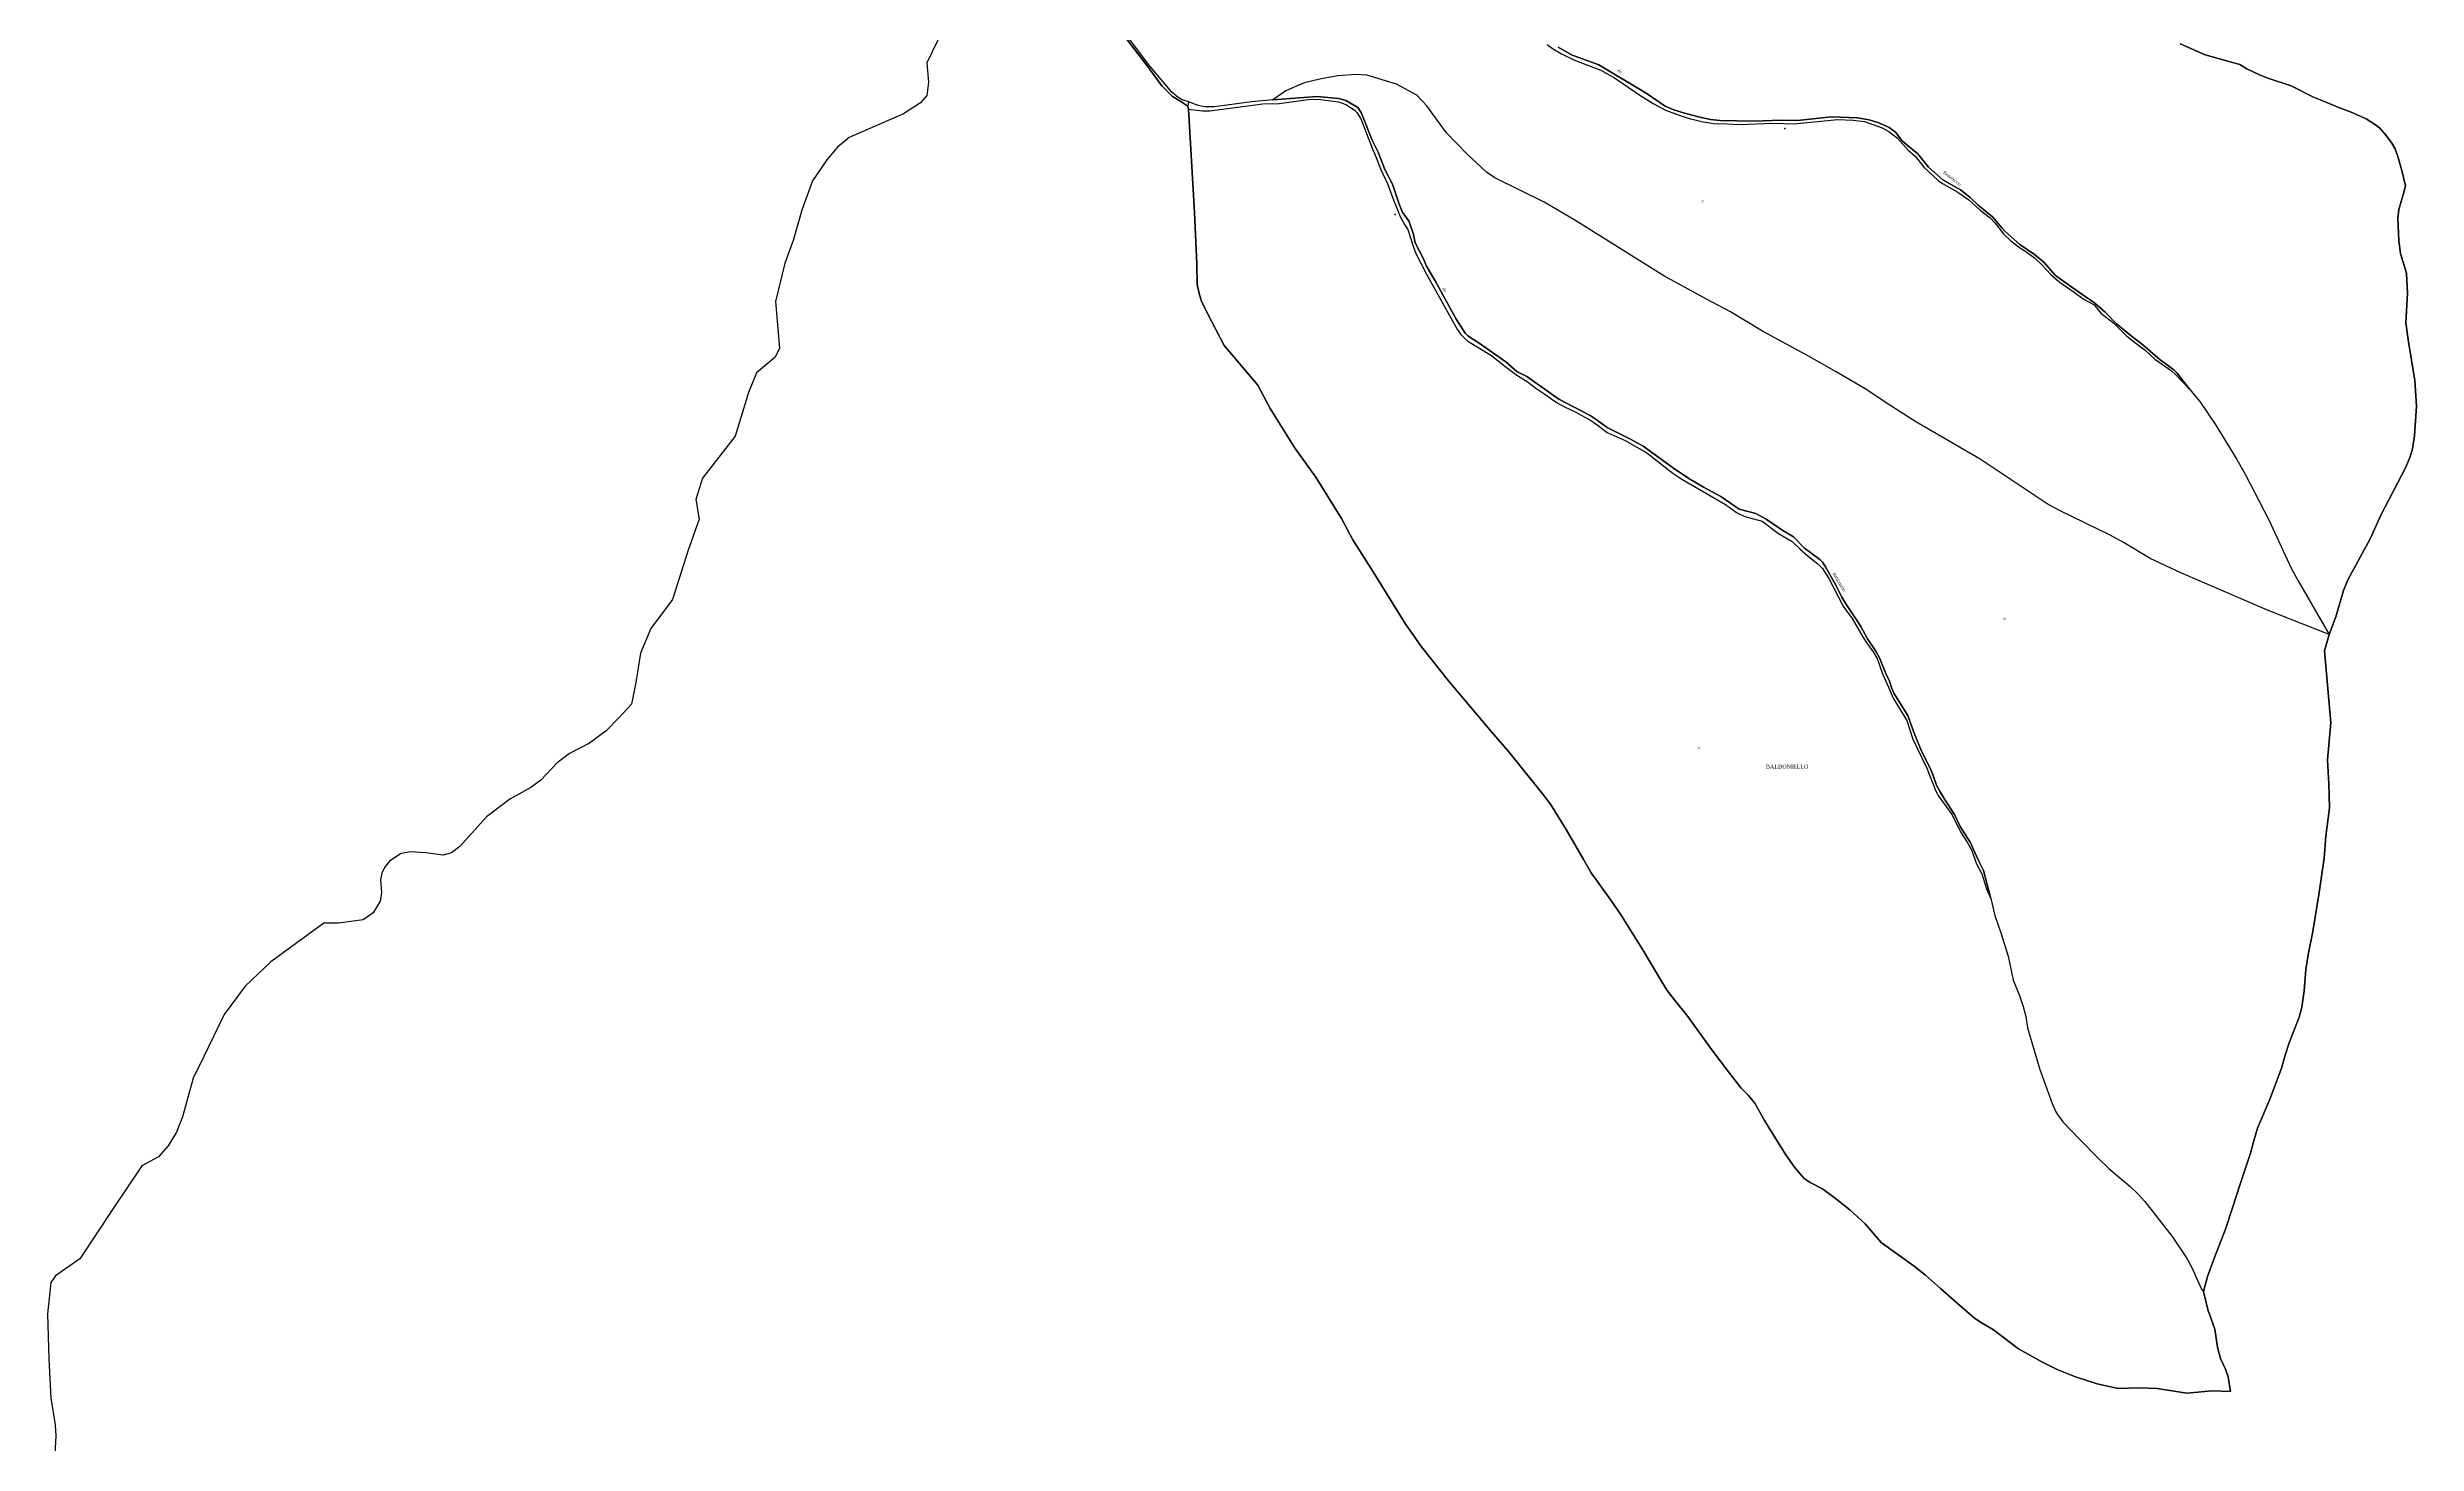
# Model space of a CAD drawing. Extents: x 1197506 to 1206978, y 6141540 to 6151741.
# Drawn here: x 1197823 to 1200225, y 6143784 to 6145200 of the extents above; entities that cross this region are included whole.
import ezdxf

# ---------------------------------------------------------------- set-up
doc = ezdxf.new("R2010")
doc.units = 0
doc.linetypes.add('CONTINU', pattern=[0])
doc.layers.get('0').update_dxf_attribs({"linetype": 'CONTINU'})
for name, color, linetype in [('1FLECHEFL', 7, 'CONTINU'), ('1LIEUDIT', 7, 'CONTINU'), ('1PARCELLE', 7, 'CONTINU'), ('1SECTION', 7, 'CONTINU'), ('1SUBDSECT', 7, 'CONTINU'), ('1TRONFLUV', 7, 'CONTINU'), ('3LIEUDITTEX', 7, 'CONTINU'), ('3PARCELLETEX', 7, 'CONTINU'), ('3TRONFLUVTEX', 7, 'CONTINU')]:
    doc.layers.add(name, color=color, linetype=linetype)
doc.styles.get("Standard").update_dxf_attribs({"font": 'Times New Roman'})

# ---------------------------------------------------------------- blocks, each defined once
blk = doc.blocks.new('FLECHRU1')
blk.add_point((0, 0))

msp = doc.modelspace()

# ---------------------------------------------------------------- linework, layer by layer
at = {"layer": '1LIEUDIT'}
msp.add_lwpolyline([(1199985.56, 6145203.27), (1200010.86, 6145192.11), (1200036.28, 6145185.23), (1200046.2, 6145182.31), (1200053.35, 6145177.98), (1200066.02, 6145171.96), (1200074.43, 6145168.59), (1200098.14, 6145160.66), (1200120.67, 6145149.31), (1200132.6, 6145144.65), (1200145.39, 6145139.23), (1200159.08, 6145134), (1200174.12, 6145127.25), (1200183.63, 6145121.27), (1200187.84, 6145118.01), (1200194.37, 6145110.53), (1200200.21, 6145102.69), (1200203.51, 6145096.78), (1200206.5, 6145089.11), (1200210.56, 6145074.75), (1200214.03, 6145059.29), (1200211.97, 6145051.68), (1200207.5, 6145035.49), (1200206.47, 6145026.7), (1200207.28, 6145003.62), (1200209.18, 6144990.72), (1200215, 6144970.8), (1200216.18, 6144950.08), (1200214.59, 6144920.55), (1200217.12, 6144901.28), (1200223.62, 6144861.97), (1200225.38, 6144835.83), (1200223.16, 6144805.95), (1200221.19, 6144792.58), (1200218.9, 6144784.67), (1200214.15, 6144773.28), (1200189.4, 6144726.03), (1200178.41, 6144701.45), (1200155.57, 6144659.95), (1200151.39, 6144648.94), (1200143.45, 6144622.48), (1200136.62, 6144604.35), (1200074.15, 6144628.97), (1199986.22, 6144667.06), (1199955.2, 6144681.41), (1199928.92, 6144697.22), (1199914.65, 6144705.15), (1199863.33, 6144730.02), (1199850.88, 6144736.85), (1199823.33, 6144755.04), (1199782.68, 6144782.14), (1199736.93, 6144808.89), (1199717.67, 6144820.1), (1199692.15, 6144836.41), (1199666.38, 6144853.53), (1199636.95, 6144870.63), (1199609.45, 6144886.41), (1199562.07, 6144912.08), (1199529.75, 6144931.61), (1199505.31, 6144944.57), (1199462.22, 6144968.12), (1199371.8, 6145024.48), (1199340.9, 6145042.65), (1199290.58, 6145067.46), (1199282.38, 6145073.32), (1199262.58, 6145091.41), (1199241.83, 6145113.17), (1199228.92, 6145130.51), (1199221.83, 6145140.47), (1199211.77, 6145151.37), (1199190.88, 6145162.34), (1199160.75, 6145171.6), (1199149.7, 6145172.35), (1199131.71, 6145170.76), (1199116.14, 6145168.16), (1199097.25, 6145163.66), (1199078.65, 6145155.82), (1199065.7, 6145146.52), (1199065.7, 6145146.52), (1199044.02, 6145144.53), (1199006.54, 6145139.36), (1198996.41, 6145139.33), (1198990.03, 6145140.75), (1198980.1, 6145144.35), (1198979.47, 6145140.16), (1198973.22, 6145144.2), (1198963.71, 6145149.89), (1198953.19, 6145160.79), (1198938.45, 6145180.7), (1198894.7, 6145237.85)], dxfattribs=at)
msp.add_lwpolyline([(1199065.7, 6145146.52), (1199044.02, 6145144.53), (1199006.54, 6145139.36), (1198996.41, 6145139.33), (1198990.03, 6145140.75), (1198980.1, 6145144.35), (1198979.47, 6145140.16), (1198980.01, 6145137.1), (1198986.34, 6145032.44), (1198988.52, 6144979.97), (1198988.95, 6144959.31), (1198991.25, 6144948.8), (1198993.34, 6144942.23), (1198999.33, 6144929.79), (1199016.31, 6144897.52), (1199050.51, 6144857.24), (1199063.03, 6144833.51), (1199088.36, 6144793.14), (1199109.34, 6144763.8), (1199135.23, 6144721.99), (1199146.68, 6144700.37), (1199167.29, 6144667.98), (1199199.92, 6144615.56), (1199216.45, 6144591.96), (1199243.74, 6144557.53), (1199287.19, 6144505.63), (1199304.9, 6144485.38), (1199332.64, 6144451.06), (1199339.4, 6144442.64), (1199347.29, 6144432.51), (1199363.18, 6144406.84), (1199380.28, 6144376.99), (1199388.29, 6144362.86), (1199408.27, 6144335.16), (1199417.99, 6144320.69), (1199441.89, 6144283.14), (1199460.13, 6144252.14), (1199465.41, 6144243.58), (1199472.71, 6144234.32), (1199486.39, 6144217.07), (1199493.28, 6144207.57), (1199511.86, 6144181.89), (1199527.69, 6144160.98), (1199540.5, 6144144.36), (1199547.46, 6144137.37), (1199554.39, 6144129.26), (1199564.18, 6144111.65), (1199573.79, 6144095.64), (1199580.78, 6144085), (1199585.74, 6144076.64), (1199594.42, 6144064.4), (1199597.79, 6144060.11), (1199604.53, 6144052.88), (1199610.56, 6144048.88), (1199622.91, 6144042.19), (1199636.18, 6144032.65), (1199650.51, 6144021.03), (1199666.35, 6144006.95), (1199682.38, 6143987.76), (1199715.87, 6143964.06), (1199727.25, 6143954.76), (1199742.52, 6143941.43), (1199761.88, 6143924.26), (1199776.84, 6143911.42), (1199783.27, 6143907.03), (1199796.23, 6143899.51), (1199821.79, 6143880.17), (1199845.24, 6143866.83), (1199860.79, 6143859.29), (1199879.54, 6143851.7), (1199901.47, 6143844.75), (1199922.87, 6143840.04), (1199943.74, 6143840.55), (1199962.39, 6143839.99), (1199992.3, 6143835), (1200018.16, 6143837.47), (1200036.59, 6143836.79), (1200034.13, 6143851.6), (1200031.46, 6143859.53), (1200026.62, 6143870.46), (1200023.41, 6143881.76), (1200020.76, 6143899.95), (1200013.74, 6143919.98), (1200009.42, 6143938.14), (1200013.18, 6143953.58), (1200020.4, 6143972.85), (1200031.71, 6144001.38), (1200038.89, 6144024.11), (1200046.17, 6144046.09), (1200057.05, 6144078.44), (1200060.11, 6144090.01), (1200064.04, 6144103.8), (1200076.97, 6144133.82), (1200088.31, 6144164.69), (1200092.13, 6144177.98), (1200096.06, 6144190.32), (1200106.28, 6144216.54), (1200108.89, 6144226.45), (1200111.24, 6144243.01), (1200113.19, 6144264.63), (1200115.73, 6144281.77), (1200120.02, 6144303.27), (1200126.47, 6144342.97), (1200131.66, 6144377.74), (1200133.43, 6144399.95), (1200136.94, 6144428.56), (1200136.25, 6144452.96), (1200135.16, 6144477.31), (1200138.49, 6144514.95), (1200131.94, 6144587.86), (1200136.62, 6144604.35), (1200074.15, 6144628.97), (1199986.22, 6144667.06), (1199955.2, 6144681.41), (1199928.92, 6144697.22), (1199914.65, 6144705.15), (1199863.33, 6144730.02), (1199850.88, 6144736.85), (1199823.33, 6144755.04), (1199782.68, 6144782.14), (1199736.93, 6144808.89), (1199717.67, 6144820.1), (1199692.15, 6144836.41), (1199666.38, 6144853.53), (1199636.95, 6144870.63), (1199609.45, 6144886.41), (1199562.07, 6144912.08), (1199529.75, 6144931.61), (1199505.31, 6144944.57), (1199462.22, 6144968.12), (1199371.8, 6145024.48), (1199340.9, 6145042.65), (1199290.58, 6145067.46), (1199282.38, 6145073.32), (1199262.58, 6145091.41), (1199241.83, 6145113.17), (1199228.92, 6145130.51), (1199221.83, 6145140.47), (1199211.77, 6145151.37), (1199190.88, 6145162.34), (1199160.75, 6145171.6), (1199149.7, 6145172.35), (1199131.71, 6145170.76), (1199116.14, 6145168.16), (1199097.25, 6145163.66), (1199078.65, 6145155.82), (1199065.7, 6145146.52)], close=True, dxfattribs=at)
at = {"layer": '1PARCELLE'}
for points in [[(1199343.75, 6145202.52), (1199349.31, 6145198.42), (1199358.28, 6145193.32), (1199370.68, 6145187.03), (1199383.02, 6145182.35), (1199398.28, 6145176.66), (1199412.18, 6145168.95), (1199439.65, 6145149.84), (1199451.94, 6145142.33), (1199463.83, 6145136.2), (1199477.57, 6145130.86), (1199487.83, 6145127.61), (1199502.01, 6145124.33), (1199512.53, 6145122.55), (1199526.39, 6145122.2), (1199538.26, 6145121.49), (1199573.64, 6145122.79), (1199593.82, 6145122.04), (1199638.24, 6145126.7), (1199654.17, 6145125.78), (1199665.64, 6145124.42), (1199683.41, 6145118.2), (1199690.26, 6145114.48), (1199698.86, 6145107.79), (1199709.81, 6145095.48), (1199716.97, 6145089.49), (1199726.16, 6145078.08), (1199740.13, 6145064.69), (1199744.67, 6145061.64), (1199760.32, 6145052.79), (1199771.36, 6145045.18), (1199782.88, 6145034.6), (1199792.88, 6145026.72), (1199797.81, 6145021.66), (1199806.32, 6145010.59), (1199813.44, 6145004.01), (1199821.79, 6144997.52), (1199828.97, 6144992.9), (1199837.85, 6144986.25), (1199845.8, 6144978.98), (1199854.55, 6144969.32), (1199862.45, 6144962.31), (1199877.27, 6144952.22), (1199888.33, 6144944.08), (1199898.31, 6144938.51), (1199905.25, 6144930.17), (1199918.46, 6144920.21), (1199931.32, 6144907.14), (1199939.41, 6144900.74), (1199950.13, 6144892.77), (1199959.84, 6144883.47), (1199976.93, 6144871.87), (1199980.72, 6144868.34), (1199995.16, 6144853.07), (1199995.16, 6144853.07), (1200005.42, 6144840.55), (1200021.77, 6144816.53), (1200043.25, 6144781.71), (1200051.59, 6144766.86), (1200075.5, 6144720.68), (1200098.33, 6144671.54), (1200105.11, 6144658.94), (1200136.62, 6144604.35), (1200074.15, 6144628.97), (1199986.22, 6144667.06), (1199955.2, 6144681.41), (1199928.92, 6144697.22), (1199914.65, 6144705.15), (1199863.33, 6144730.02), (1199850.88, 6144736.85), (1199823.33, 6144755.04), (1199782.68, 6144782.14), (1199736.93, 6144808.89), (1199717.67, 6144820.1), (1199692.15, 6144836.41), (1199666.38, 6144853.53), (1199636.95, 6144870.63), (1199609.45, 6144886.41), (1199562.07, 6144912.08), (1199529.75, 6144931.61), (1199505.31, 6144944.57), (1199462.22, 6144968.12), (1199371.8, 6145024.48), (1199340.9, 6145042.65), (1199290.58, 6145067.46), (1199282.38, 6145073.32), (1199262.58, 6145091.41), (1199241.83, 6145113.17), (1199228.92, 6145130.51), (1199221.83, 6145140.47), (1199211.77, 6145151.37), (1199190.88, 6145162.34), (1199160.75, 6145171.6), (1199149.7, 6145172.35), (1199131.71, 6145170.76), (1199116.14, 6145168.16), (1199097.25, 6145163.66), (1199078.65, 6145155.82), (1199065.7, 6145146.52), (1199044.02, 6145144.53), (1199006.54, 6145139.36), (1198996.41, 6145139.33), (1198990.03, 6145140.75), (1198980.1, 6145144.35), (1198973.78, 6145146.54), (1198969.45, 6145149.06), (1198963.35, 6145154.18), (1198939.44, 6145182.37), (1198909.49, 6145222.51)], [(1199354.81, 6145199.81), (1199368.59, 6145192.07), (1199396.01, 6145182.16), (1199444.19, 6145153.37), (1199463.4, 6145140.24), (1199472.34, 6145136.4), (1199482.98, 6145132.9), (1199499.86, 6145128.72), (1199509.5, 6145126.71), (1199518.8, 6145125.68), (1199553.55, 6145124.93), (1199580.86, 6145126.04), (1199597.44, 6145125.55), (1199632.16, 6145129.23), (1199658.52, 6145128.14), (1199670.12, 6145126.15), (1199680.11, 6145123.28), (1199690.67, 6145118.61), (1199696.9, 6145113.61), (1199703.47, 6145105.32), (1199708.77, 6145100.48), (1199719.78, 6145091.8), (1199730.48, 6145078.21), (1199745.05, 6145065.54), (1199762.83, 6145055.29), (1199772.54, 6145047.42), (1199780.96, 6145039.86), (1199795.5, 6145027.97), (1199804.69, 6145016.59), (1199808.06, 6145012.89), (1199823.16, 6144999.74), (1199837.95, 6144989.7), (1199847.56, 6144981.54), (1199858.99, 6144968.77), (1199864.24, 6144964.66), (1199882.49, 6144951.96), (1199899.16, 6144940.39), (1199909.71, 6144931.25), (1199921.19, 6144919.54), (1199935.89, 6144907.39), (1199947.64, 6144898.09), (1199965.19, 6144882.95), (1199979.23, 6144872.72), (1199982.5, 6144869.45), (1199995.16, 6144853.07), (1200005.42, 6144840.55), (1200021.77, 6144816.53), (1200043.25, 6144781.71), (1200051.59, 6144766.86), (1200075.5, 6144720.68), (1200098.33, 6144671.54), (1200105.11, 6144658.94), (1200136.62, 6144604.35), (1200143.45, 6144622.48), (1200151.39, 6144648.94), (1200155.57, 6144659.95), (1200178.41, 6144701.45), (1200189.4, 6144726.03), (1200214.15, 6144773.28), (1200218.9, 6144784.67), (1200221.19, 6144792.58), (1200223.16, 6144805.95), (1200225.38, 6144835.83), (1200223.62, 6144861.97), (1200217.12, 6144901.28), (1200214.59, 6144920.55), (1200216.18, 6144950.08), (1200215, 6144970.8), (1200209.18, 6144990.72), (1200207.28, 6145003.62), (1200206.47, 6145026.7), (1200207.5, 6145035.49), (1200211.97, 6145051.68), (1200214.03, 6145059.29), (1200210.56, 6145074.75), (1200206.5, 6145089.11), (1200203.51, 6145096.78), (1200200.21, 6145102.69), (1200194.37, 6145110.53), (1200187.84, 6145118.01), (1200183.63, 6145121.27), (1200174.12, 6145127.25), (1200159.08, 6145134), (1200145.39, 6145139.23), (1200132.6, 6145144.65), (1200120.67, 6145149.31), (1200098.14, 6145160.66), (1200074.43, 6145168.59), (1200066.02, 6145171.96), (1200053.35, 6145177.98), (1200046.2, 6145182.31), (1200036.28, 6145185.23), (1200010.86, 6145192.11), (1199985.56, 6145203.27)]]:
    msp.add_lwpolyline(points, dxfattribs=at)
for points in [[(1200136.62, 6144604.35), (1200074.15, 6144628.97), (1199986.22, 6144667.06), (1199955.2, 6144681.41), (1199928.92, 6144697.22), (1199914.65, 6144705.15), (1199863.33, 6144730.02), (1199850.88, 6144736.85), (1199823.33, 6144755.04), (1199782.68, 6144782.14), (1199736.93, 6144808.89), (1199717.67, 6144820.1), (1199692.15, 6144836.41), (1199666.38, 6144853.53), (1199636.95, 6144870.63), (1199609.45, 6144886.41), (1199562.07, 6144912.08), (1199529.75, 6144931.61), (1199505.31, 6144944.57), (1199462.22, 6144968.12), (1199371.8, 6145024.48), (1199340.9, 6145042.65), (1199290.58, 6145067.46), (1199282.38, 6145073.32), (1199262.58, 6145091.41), (1199241.83, 6145113.17), (1199228.92, 6145130.51), (1199221.83, 6145140.47), (1199211.77, 6145151.37), (1199190.88, 6145162.34), (1199160.75, 6145171.6), (1199149.7, 6145172.35), (1199131.71, 6145170.76), (1199116.14, 6145168.16), (1199097.25, 6145163.66), (1199078.65, 6145155.82), (1199065.7, 6145146.52), (1199110.59, 6145149.78), (1199132.07, 6145147.72), (1199139.51, 6145145.85), (1199151.75, 6145138.82), (1199155.24, 6145133.73), (1199166.19, 6145105.7), (1199172.28, 6145093.56), (1199179.21, 6145075.81), (1199186.88, 6145061.11), (1199193.47, 6145041.66), (1199197.24, 6145032.43), (1199203.38, 6145023.7), (1199208.11, 6145010.03), (1199210.03, 6145001.44), (1199218.06, 6144986.08), (1199221.27, 6144978.04), (1199230.27, 6144963.03), (1199251.29, 6144924.81), (1199260.46, 6144910.03), (1199263.32, 6144907.4), (1199274.97, 6144899.88), (1199301.85, 6144880.87), (1199313.08, 6144871.06), (1199323.16, 6144866.14), (1199355.58, 6144842.91), (1199387.44, 6144826.37), (1199392.43, 6144823.18), (1199404.73, 6144814.39), (1199428.25, 6144802.5), (1199441.18, 6144795.41), (1199474.13, 6144771.28), (1199489.03, 6144761.61), (1199502.35, 6144753.78), (1199519.74, 6144744.39), (1199538.38, 6144731.33), (1199555.38, 6144727.04), (1199565.72, 6144721.35), (1199582.83, 6144709.71), (1199593.45, 6144703.52), (1199604.62, 6144691.89), (1199620.2, 6144680.45), (1199622.86, 6144677.83), (1199626.01, 6144672.92), (1199636.51, 6144654.45), (1199642.52, 6144642.21), (1199647.24, 6144634.51), (1199658.14, 6144618.35), (1199661.77, 6144612.59), (1199668.51, 6144599.92), (1199676.87, 6144587.58), (1199680.85, 6144580.91), (1199687.29, 6144564.8), (1199690.86, 6144556.99), (1199693.2, 6144549.77), (1199695.33, 6144545.01), (1199709.53, 6144522.38), (1199715.81, 6144504.37), (1199723.66, 6144485.57), (1199731.84, 6144469.46), (1199734.82, 6144462.52), (1199738.67, 6144451.77), (1199742.18, 6144444.83), (1199747.4, 6144436.38), (1199756.73, 6144422.04), (1199762.68, 6144409.68), (1199772.66, 6144393.99), (1199780.64, 6144375.86), (1199786.18, 6144365.09), (1199793.71, 6144336.64), (1199797.71, 6144319.61), (1199803.67, 6144301.96), (1199811.22, 6144278.14), (1199816.35, 6144253.9), (1199822.72, 6144238.51), (1199826.31, 6144227.07), (1199829.04, 6144216.97), (1199830.67, 6144205.55), (1199843.38, 6144163.4), (1199855.93, 6144128.81), (1199859.3, 6144120.95), (1199861.36, 6144117.55), (1199866.8, 6144110.41), (1199883.85, 6144092.21), (1199902.74, 6144073.01), (1199913.27, 6144062.97), (1199935.06, 6144044.55), (1199943.16, 6144037.01), (1199949.8, 6144029.34), (1199977.37, 6143994.12), (1199991.98, 6143972.34), (1199997.58, 6143962.65), (1200007.25, 6143940.7), (1200009.42, 6143938.14), (1200013.18, 6143953.58), (1200020.4, 6143972.85), (1200031.71, 6144001.38), (1200038.89, 6144024.11), (1200046.17, 6144046.09), (1200057.05, 6144078.44), (1200060.11, 6144090.01), (1200064.04, 6144103.8), (1200076.97, 6144133.82), (1200088.31, 6144164.69), (1200092.13, 6144177.98), (1200096.06, 6144190.32), (1200106.28, 6144216.54), (1200108.89, 6144226.45), (1200111.24, 6144243.01), (1200113.19, 6144264.63), (1200115.73, 6144281.77), (1200120.02, 6144303.27), (1200126.47, 6144342.97), (1200131.66, 6144377.74), (1200133.43, 6144399.95), (1200136.94, 6144428.56), (1200136.25, 6144452.96), (1200135.16, 6144477.31), (1200138.49, 6144514.95), (1200131.94, 6144587.86), (1200136.62, 6144604.35)], [(1200036.59, 6143836.79), (1200018.16, 6143837.47), (1199992.3, 6143835), (1199962.39, 6143839.99), (1199943.74, 6143840.55), (1199922.87, 6143840.04), (1199901.47, 6143844.75), (1199879.54, 6143851.7), (1199860.79, 6143859.29), (1199845.24, 6143866.83), (1199821.79, 6143880.17), (1199796.23, 6143899.51), (1199783.27, 6143907.03), (1199776.84, 6143911.42), (1199761.88, 6143924.26), (1199742.52, 6143941.43), (1199727.25, 6143954.76), (1199715.87, 6143964.06), (1199682.38, 6143987.76), (1199666.35, 6144006.95), (1199650.51, 6144021.03), (1199636.18, 6144032.65), (1199622.91, 6144042.19), (1199610.56, 6144048.88), (1199604.53, 6144052.88), (1199597.79, 6144060.11), (1199594.42, 6144064.4), (1199585.74, 6144076.64), (1199580.78, 6144085), (1199573.79, 6144095.64), (1199564.18, 6144111.65), (1199554.39, 6144129.26), (1199547.46, 6144137.37), (1199540.5, 6144144.36), (1199527.69, 6144160.98), (1199511.86, 6144181.89), (1199493.28, 6144207.57), (1199486.39, 6144217.07), (1199472.71, 6144234.32), (1199465.41, 6144243.58), (1199460.13, 6144252.14), (1199441.89, 6144283.14), (1199417.99, 6144320.69), (1199408.27, 6144335.16), (1199388.29, 6144362.86), (1199380.28, 6144376.99), (1199363.18, 6144406.84), (1199347.29, 6144432.51), (1199339.4, 6144442.64), (1199332.64, 6144451.06), (1199304.9, 6144485.38), (1199287.19, 6144505.63), (1199243.74, 6144557.53), (1199216.45, 6144591.96), (1199199.92, 6144615.56), (1199167.29, 6144667.98), (1199146.68, 6144700.37), (1199135.23, 6144721.99), (1199109.34, 6144763.8), (1199088.36, 6144793.14), (1199063.03, 6144833.51), (1199050.51, 6144857.24), (1199016.31, 6144897.52), (1198999.33, 6144929.79), (1198993.34, 6144942.23), (1198991.25, 6144948.8), (1198988.95, 6144959.31), (1198988.52, 6144979.97), (1198986.34, 6145032.44), (1198980.01, 6145137.1), (1198994.27, 6145135.49), (1199001.56, 6145135.3), (1199055.55, 6145142.33), (1199071.87, 6145142.88), (1199104.04, 6145147.07), (1199113.99, 6145146.89), (1199132.14, 6145144.59), (1199139.66, 6145141.87), (1199148.22, 6145136.46), (1199150.71, 6145133.84), (1199154.82, 6145127.15), (1199166.35, 6145097.41), (1199170.53, 6145088.17), (1199174.83, 6145076.59), (1199182.37, 6145060.75), (1199187.21, 6145046.75), (1199194.73, 6145028.38), (1199199.04, 6145020.26), (1199202.36, 6145015.08), (1199208.52, 6144996.07), (1199210.95, 6144990.2), (1199215.82, 6144980.95), (1199221.3, 6144969.66), (1199252.95, 6144913.22), (1199255.98, 6144908.83), (1199260.22, 6144904.5), (1199263.35, 6144901.91), (1199287.17, 6144887.26), (1199299.61, 6144877.33), (1199312.87, 6144867.52), (1199323.58, 6144860.8), (1199332.24, 6144854.15), (1199341.39, 6144848.21), (1199353.14, 6144839.78), (1199361.23, 6144835.24), (1199372.78, 6144829.98), (1199388.69, 6144820.95), (1199395.89, 6144816.02), (1199404.74, 6144809.27), (1199422.75, 6144800.98), (1199444.91, 6144788.49), (1199471.3, 6144768.08), (1199480.32, 6144761.74), (1199524.5, 6144736.35), (1199535.73, 6144727.97), (1199544.26, 6144724.11), (1199561.72, 6144719.19), (1199578.26, 6144706.97), (1199592.32, 6144698.83), (1199600.31, 6144691), (1199608.62, 6144683.54), (1199618.06, 6144676.12), (1199622.92, 6144671.43), (1199629.48, 6144661.2), (1199644.09, 6144632.51), (1199653.19, 6144620.68), (1199664.28, 6144601.34), (1199667.76, 6144595.78), (1199674.26, 6144586.95), (1199678.24, 6144580.1), (1199683.81, 6144564.63), (1199689.78, 6144551.03), (1199694.49, 6144539.77), (1199708.47, 6144517.11), (1199714.39, 6144498.28), (1199728.6, 6144468.79), (1199737.91, 6144445.62), (1199740.95, 6144440.14), (1199754.41, 6144421.46), (1199762.8, 6144404.16), (1199769.72, 6144393.99), (1199774.4, 6144385.4), (1199778.93, 6144372.7), (1199784.66, 6144361.66), (1199789.3, 6144346.53), (1199793.71, 6144336.64), (1199797.71, 6144319.61), (1199803.67, 6144301.96), (1199811.22, 6144278.14), (1199816.35, 6144253.9), (1199822.72, 6144238.51), (1199826.31, 6144227.07), (1199829.04, 6144216.97), (1199830.67, 6144205.55), (1199843.38, 6144163.4), (1199855.93, 6144128.81), (1199859.3, 6144120.95), (1199861.36, 6144117.55), (1199866.8, 6144110.41), (1199883.85, 6144092.21), (1199902.74, 6144073.01), (1199913.27, 6144062.97), (1199935.06, 6144044.55), (1199943.16, 6144037.01), (1199949.8, 6144029.34), (1199977.37, 6143994.12), (1199991.98, 6143972.34), (1199997.58, 6143962.65), (1200007.25, 6143940.7), (1200009.42, 6143938.14), (1200013.74, 6143919.98), (1200020.76, 6143899.95), (1200023.41, 6143881.76), (1200026.62, 6143870.46), (1200031.46, 6143859.53), (1200034.13, 6143851.6), (1200036.59, 6143836.79)]]:
    msp.add_lwpolyline(points, close=True, dxfattribs=at)
at = {"layer": '1SECTION'}
msp.add_lwpolyline([(1198730.92, 6145217.57), (1198714.63, 6145184.18), (1198716.58, 6145164.52), (1198714.84, 6145151.05), (1198708.36, 6145143.48), (1198691.09, 6145132.33), (1198636.15, 6145108.41), (1198624.06, 6145098.7), (1198613.34, 6145085.67), (1198598.82, 6145064.3), (1198587.91, 6145034.56), (1198579.35, 6145003.75), (1198570.64, 6144980.87), (1198561.39, 6144942.04), (1198565.34, 6144894.64), (1198560.88, 6144885.48), (1198542.18, 6144869.61), (1198533.96, 6144849.9), (1198520.4, 6144805.34), (1198487.16, 6144762.88), (1198480.42, 6144741.23), (1198483.9, 6144721.25), (1198472.47, 6144688.76), (1198456.91, 6144639.95), (1198434.83, 6144610.6), (1198424.5, 6144585.62), (1198419.6, 6144555.63), (1198415.44, 6144533.85), (1198402.24, 6144519.49), (1198389.7, 6144506.8), (1198372.74, 6144494.35), (1198352.28, 6144483.63), (1198339.91, 6144474.22), (1198323.44, 6144456.56), (1198313.13, 6144449.18), (1198291.9, 6144437.45), (1198268.39, 6144419.5), (1198241.35, 6144389.44), (1198232.73, 6144383.09), (1198223.91, 6144380.65), (1198206.89, 6144382.87), (1198191.32, 6144384.05), (1198181.72, 6144382.2), (1198169.88, 6144374.63), (1198164.7, 6144368.07), (1198162, 6144362.32), (1198160.9, 6144355.56), (1198161.78, 6144342.68), (1198160.59, 6144333.85), (1198153.38, 6144322.16), (1198143.31, 6144315.1), (1198118.26, 6144311.8), (1198103.49, 6144311.81), (1198049.45, 6144272.52), (1198023.48, 6144247.92), (1198002.16, 6144219.18), (1197981.67, 6144176.56), (1197970.91, 6144154.47), (1197959.97, 6144115.34), (1197953.83, 6144099.92), (1197945.57, 6144086.03), (1197935.71, 6144074.9), (1197918.79, 6144065.74), (1197890.51, 6144023.44), (1197855.85, 6143971.36), (1197831.3, 6143954.01), (1197826.35, 6143947.29), (1197823.02, 6143915.54), (1197824.34, 6143870.08), (1197826.58, 6143829.93), (1197830.93, 6143803.11), (1197831.49, 6143791.88), (1197828.83, 6143742.57)], dxfattribs=at)
at = {"layer": '1SUBDSECT'}
msp.add_lwpolyline([(1199985.56, 6145203.27), (1200010.86, 6145192.11), (1200036.28, 6145185.23), (1200046.2, 6145182.31), (1200053.35, 6145177.98), (1200066.02, 6145171.96), (1200074.43, 6145168.59), (1200098.14, 6145160.66), (1200120.67, 6145149.31), (1200132.6, 6145144.65), (1200145.39, 6145139.23), (1200159.08, 6145134), (1200174.12, 6145127.25), (1200183.63, 6145121.27), (1200187.84, 6145118.01), (1200194.37, 6145110.53), (1200200.21, 6145102.69), (1200203.51, 6145096.78), (1200206.5, 6145089.11), (1200210.56, 6145074.75), (1200214.03, 6145059.29), (1200211.97, 6145051.68), (1200207.5, 6145035.49), (1200206.47, 6145026.7), (1200207.28, 6145003.62), (1200209.18, 6144990.72), (1200215, 6144970.8), (1200216.18, 6144950.08), (1200214.59, 6144920.55), (1200217.12, 6144901.28), (1200223.62, 6144861.97), (1200225.38, 6144835.83), (1200223.16, 6144805.95), (1200221.19, 6144792.58), (1200218.9, 6144784.67), (1200214.15, 6144773.28), (1200189.4, 6144726.03), (1200178.41, 6144701.45), (1200155.57, 6144659.95), (1200151.39, 6144648.94), (1200143.45, 6144622.48), (1200136.62, 6144604.35), (1200131.94, 6144587.86), (1200138.49, 6144514.95), (1200135.16, 6144477.31), (1200136.25, 6144452.96), (1200136.94, 6144428.56), (1200133.43, 6144399.95), (1200131.66, 6144377.74), (1200126.47, 6144342.97), (1200120.02, 6144303.27), (1200115.73, 6144281.77), (1200113.19, 6144264.63), (1200111.24, 6144243.01), (1200108.89, 6144226.45), (1200106.28, 6144216.54), (1200096.06, 6144190.32), (1200092.13, 6144177.98), (1200088.31, 6144164.69), (1200076.97, 6144133.82), (1200064.04, 6144103.8), (1200060.11, 6144090.01), (1200057.05, 6144078.44), (1200046.17, 6144046.09), (1200038.89, 6144024.11), (1200031.71, 6144001.38), (1200020.4, 6143972.85), (1200013.18, 6143953.58), (1200009.42, 6143938.14), (1200013.74, 6143919.98), (1200020.76, 6143899.95), (1200023.41, 6143881.76), (1200026.62, 6143870.46), (1200031.46, 6143859.53), (1200034.13, 6143851.6), (1200036.59, 6143836.79), (1200036.59, 6143836.79), (1200018.16, 6143837.47), (1199992.3, 6143835), (1199962.39, 6143839.99), (1199943.74, 6143840.55), (1199922.87, 6143840.04), (1199901.47, 6143844.75), (1199879.54, 6143851.7), (1199860.79, 6143859.29), (1199845.24, 6143866.83), (1199821.79, 6143880.17), (1199796.23, 6143899.51), (1199783.27, 6143907.03), (1199776.84, 6143911.42), (1199761.88, 6143924.26), (1199742.52, 6143941.43), (1199727.25, 6143954.76), (1199715.87, 6143964.06), (1199682.38, 6143987.76), (1199666.35, 6144006.95), (1199650.51, 6144021.03), (1199636.18, 6144032.65), (1199622.91, 6144042.19), (1199610.56, 6144048.88), (1199604.53, 6144052.88), (1199597.79, 6144060.11), (1199594.42, 6144064.4), (1199585.74, 6144076.64), (1199580.78, 6144085), (1199573.79, 6144095.64), (1199564.18, 6144111.65), (1199554.39, 6144129.26), (1199547.46, 6144137.37), (1199540.5, 6144144.36), (1199527.69, 6144160.98), (1199511.86, 6144181.89), (1199493.28, 6144207.57), (1199486.39, 6144217.07), (1199472.71, 6144234.32), (1199465.41, 6144243.58), (1199460.13, 6144252.14), (1199441.89, 6144283.14), (1199417.99, 6144320.69), (1199408.27, 6144335.16), (1199388.29, 6144362.86), (1199380.28, 6144376.99), (1199363.18, 6144406.84), (1199347.29, 6144432.51), (1199339.4, 6144442.64), (1199332.64, 6144451.06), (1199304.9, 6144485.38), (1199287.19, 6144505.63), (1199243.74, 6144557.53), (1199216.45, 6144591.96), (1199199.92, 6144615.56), (1199167.29, 6144667.98), (1199146.68, 6144700.37), (1199135.23, 6144721.99), (1199109.34, 6144763.8), (1199088.36, 6144793.14), (1199063.03, 6144833.51), (1199050.51, 6144857.24), (1199016.31, 6144897.52), (1198999.33, 6144929.79), (1198993.34, 6144942.23), (1198991.25, 6144948.8), (1198988.95, 6144959.31), (1198988.52, 6144979.97), (1198986.34, 6145032.44), (1198980.01, 6145137.1), (1198979.47, 6145140.16), (1198973.22, 6145144.2), (1198963.71, 6145149.89), (1198953.19, 6145160.79), (1198938.45, 6145180.7), (1198894.7, 6145237.85)], dxfattribs=at)
at = {"layer": '1TRONFLUV'}
for points in [[(1198894.7, 6145237.85), (1198938.45, 6145180.7), (1198953.19, 6145160.79), (1198963.71, 6145149.89), (1198973.22, 6145144.2), (1198979.47, 6145140.16), (1198980.01, 6145137.1), (1198994.27, 6145135.49), (1199001.56, 6145135.3), (1199055.55, 6145142.33), (1199071.87, 6145142.88), (1199104.04, 6145147.07), (1199113.99, 6145146.89), (1199132.14, 6145144.59), (1199139.66, 6145141.87), (1199148.22, 6145136.46), (1199150.71, 6145133.84), (1199154.82, 6145127.15), (1199166.35, 6145097.41), (1199170.53, 6145088.17), (1199174.83, 6145076.59), (1199182.37, 6145060.75), (1199187.21, 6145046.75), (1199194.73, 6145028.38), (1199199.04, 6145020.26), (1199202.36, 6145015.08), (1199208.52, 6144996.07), (1199210.95, 6144990.2), (1199215.82, 6144980.95), (1199221.3, 6144969.66), (1199252.95, 6144913.22), (1199255.98, 6144908.83), (1199260.22, 6144904.5), (1199263.35, 6144901.91), (1199287.17, 6144887.26), (1199299.61, 6144877.33), (1199312.87, 6144867.52), (1199323.58, 6144860.8), (1199332.24, 6144854.15), (1199341.39, 6144848.21), (1199353.14, 6144839.78), (1199361.23, 6144835.24), (1199372.78, 6144829.98), (1199388.69, 6144820.95), (1199395.89, 6144816.02), (1199404.74, 6144809.27), (1199422.75, 6144800.98), (1199444.91, 6144788.49), (1199471.3, 6144768.08), (1199480.32, 6144761.74), (1199524.5, 6144736.35), (1199535.73, 6144727.97), (1199544.26, 6144724.11), (1199561.72, 6144719.19), (1199578.26, 6144706.97), (1199592.32, 6144698.83), (1199600.31, 6144691), (1199608.62, 6144683.54), (1199618.06, 6144676.12), (1199622.92, 6144671.43), (1199629.48, 6144661.2), (1199644.09, 6144632.51), (1199653.19, 6144620.68), (1199664.28, 6144601.34), (1199667.76, 6144595.78), (1199674.26, 6144586.95), (1199678.24, 6144580.1), (1199683.81, 6144564.63), (1199689.78, 6144551.03), (1199694.49, 6144539.77), (1199708.47, 6144517.11), (1199714.39, 6144498.28), (1199728.6, 6144468.79), (1199737.91, 6144445.62), (1199740.95, 6144440.14), (1199754.41, 6144421.46), (1199762.8, 6144404.16), (1199769.72, 6144393.99), (1199774.4, 6144385.4), (1199778.93, 6144372.7), (1199784.66, 6144361.66), (1199789.3, 6144346.53), (1199793.71, 6144336.64), (1199786.18, 6144365.09), (1199780.64, 6144375.86), (1199772.66, 6144393.99), (1199762.68, 6144409.68), (1199756.73, 6144422.04), (1199747.4, 6144436.38), (1199742.18, 6144444.83), (1199738.67, 6144451.77), (1199734.82, 6144462.52), (1199731.84, 6144469.46), (1199723.66, 6144485.57), (1199715.81, 6144504.37), (1199709.53, 6144522.38), (1199695.33, 6144545.01), (1199693.2, 6144549.77), (1199690.86, 6144556.99), (1199687.29, 6144564.8), (1199680.85, 6144580.91), (1199676.87, 6144587.58), (1199668.51, 6144599.92), (1199661.77, 6144612.59), (1199658.14, 6144618.35), (1199647.24, 6144634.51), (1199642.52, 6144642.21), (1199636.51, 6144654.45), (1199626.01, 6144672.92), (1199622.86, 6144677.83), (1199620.2, 6144680.45), (1199604.62, 6144691.89), (1199593.45, 6144703.52), (1199582.83, 6144709.71), (1199565.72, 6144721.35), (1199555.38, 6144727.04), (1199538.38, 6144731.33), (1199519.74, 6144744.39), (1199502.35, 6144753.78), (1199489.03, 6144761.61), (1199474.13, 6144771.28), (1199441.18, 6144795.41), (1199428.25, 6144802.5), (1199404.73, 6144814.39), (1199392.43, 6144823.18), (1199387.44, 6144826.37), (1199355.58, 6144842.91), (1199323.16, 6144866.14), (1199313.08, 6144871.06), (1199301.85, 6144880.87), (1199274.97, 6144899.88), (1199263.32, 6144907.4), (1199260.46, 6144910.03), (1199251.29, 6144924.81), (1199230.27, 6144963.03), (1199221.27, 6144978.04), (1199218.06, 6144986.08), (1199210.03, 6145001.44), (1199208.11, 6145010.03), (1199203.38, 6145023.7), (1199197.24, 6145032.43), (1199193.47, 6145041.66), (1199186.88, 6145061.11), (1199179.21, 6145075.81), (1199172.28, 6145093.56), (1199166.19, 6145105.7), (1199155.24, 6145133.73), (1199151.75, 6145138.82), (1199139.51, 6145145.85), (1199132.07, 6145147.72), (1199110.59, 6145149.78), (1199065.7, 6145146.52), (1199044.02, 6145144.53), (1199006.54, 6145139.36), (1198996.41, 6145139.33), (1198990.03, 6145140.75), (1198980.1, 6145144.35), (1198973.78, 6145146.54), (1198969.45, 6145149.06), (1198963.35, 6145154.18), (1198939.44, 6145182.37), (1198909.49, 6145222.51)], [(1199343.75, 6145202.52), (1199349.31, 6145198.42), (1199358.28, 6145193.32), (1199370.68, 6145187.03), (1199383.02, 6145182.35), (1199398.28, 6145176.66), (1199412.18, 6145168.95), (1199439.65, 6145149.84), (1199451.94, 6145142.33), (1199463.83, 6145136.2), (1199477.57, 6145130.86), (1199487.83, 6145127.61), (1199502.01, 6145124.33), (1199512.53, 6145122.55), (1199526.39, 6145122.2), (1199538.26, 6145121.49), (1199573.64, 6145122.79), (1199593.82, 6145122.04), (1199638.24, 6145126.7), (1199654.17, 6145125.78), (1199665.64, 6145124.42), (1199683.41, 6145118.2), (1199690.26, 6145114.48), (1199698.86, 6145107.79), (1199709.81, 6145095.48), (1199716.97, 6145089.49), (1199726.16, 6145078.08), (1199740.13, 6145064.69), (1199744.67, 6145061.64), (1199760.32, 6145052.79), (1199771.36, 6145045.18), (1199782.88, 6145034.6), (1199792.88, 6145026.72), (1199797.81, 6145021.66), (1199806.32, 6145010.59), (1199813.44, 6145004.01), (1199821.79, 6144997.52), (1199828.97, 6144992.9), (1199837.85, 6144986.25), (1199845.8, 6144978.98), (1199854.55, 6144969.32), (1199862.45, 6144962.31), (1199877.27, 6144952.22), (1199888.33, 6144944.08), (1199898.31, 6144938.51), (1199905.25, 6144930.17), (1199918.46, 6144920.21), (1199931.32, 6144907.14), (1199939.41, 6144900.74), (1199950.13, 6144892.77), (1199959.84, 6144883.47), (1199976.93, 6144871.87), (1199980.72, 6144868.34), (1199995.16, 6144853.07), (1199995.16, 6144853.07), (1199982.5, 6144869.45), (1199979.23, 6144872.72), (1199965.19, 6144882.95), (1199947.64, 6144898.09), (1199935.89, 6144907.39), (1199921.19, 6144919.54), (1199909.71, 6144931.25), (1199899.16, 6144940.39), (1199882.49, 6144951.96), (1199864.24, 6144964.66), (1199858.99, 6144968.77), (1199847.56, 6144981.54), (1199837.95, 6144989.7), (1199823.16, 6144999.74), (1199808.06, 6145012.89), (1199804.69, 6145016.59), (1199795.5, 6145027.97), (1199780.96, 6145039.86), (1199772.54, 6145047.42), (1199762.83, 6145055.29), (1199745.05, 6145065.54), (1199730.48, 6145078.21), (1199719.78, 6145091.8), (1199708.77, 6145100.48), (1199703.47, 6145105.32), (1199696.9, 6145113.61), (1199690.67, 6145118.61), (1199680.11, 6145123.28), (1199670.12, 6145126.15), (1199658.52, 6145128.14), (1199632.16, 6145129.23), (1199597.44, 6145125.55), (1199580.86, 6145126.04), (1199553.55, 6145124.93), (1199518.8, 6145125.68), (1199509.5, 6145126.71), (1199499.86, 6145128.72), (1199482.98, 6145132.9), (1199472.34, 6145136.4), (1199463.4, 6145140.24), (1199444.19, 6145153.37), (1199396.01, 6145182.16), (1199368.59, 6145192.07), (1199354.81, 6145199.81)]]:
    msp.add_lwpolyline(points, dxfattribs=at)

# ---------------------------------------------------------------- block references
at = {"layer": '1FLECHEFL'}
for p, rotation in [((1199584.6, 6145117.57), 180.5), ((1199189.75, 6145030.32), 111.4)]:
    msp.add_blockref('FLECHRU1', p, dxfattribs=dict(at, rotation=rotation))

# ---------------------------------------------------------------- texts
at = {"layer": '3LIEUDITTEX'}
msp.add_text('BALDONIELLO', height=4, dxfattribs=at).set_placement((1199565.58, 6144468.42))
at = {"layer": '3PARCELLETEX'}
for s, p in [('28', (1199499.68, 6145042.76)), ('29', (1199805.79, 6144619.29)), ('30', (1199495.8, 6144488.46))]:
    msp.add_text(s, height=2, dxfattribs=at).set_placement(p)
at = {"layer": '3TRONFLUVTEX'}
for s, rotation, p in [('de', 329.3, (1199414.7, 6145175.43)), ('Renelluccio', 321.2, (1199745.07, 6145072.49)), ('de', 299.1, (1199237.19, 6144955.14)), ('Baldoniello', 300.2, (1199633.28, 6144666.05))]:
    msp.add_text(s, height=3, rotation=rotation, dxfattribs=at).set_placement(p)

doc.saveas('drawing.dxf')
